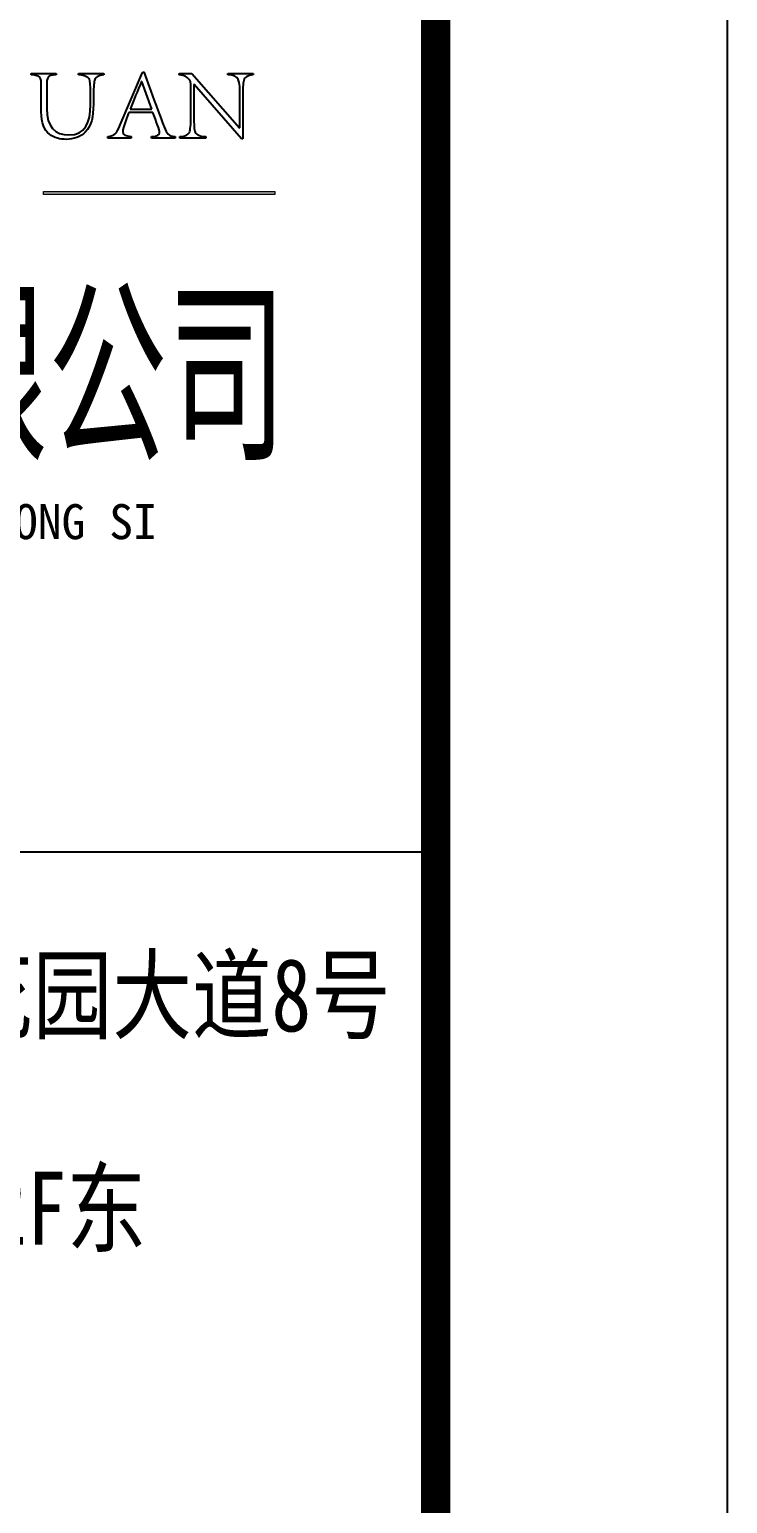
# Model space of a CAD drawing. Extents: x -266287 to 275962, y -324567 to 363765.
# Drawn here: x -138857 to -136465, y 203258 to 208309 of the extents above; entities that cross this region are included whole.
import ezdxf

# ---------------------------------------------------------------- set-up
doc = ezdxf.new("R2010")
doc.units = 0
doc.header["$LTSCALE"] = 1000
doc.layers.get('0').update_dxf_attribs({"linetype": 'CONTINUOUS'})
for name, color, linetype in [('0-TK', 4, 'CONTINUOUS'), ('PUB_TITLE', 4, 'CONTINUOUS'), ('图层 1', 7, 'CONTINUOUS')]:
    doc.layers.add(name, color=color, linetype=linetype)
doc.styles.add('-黑体', font='simhei.ttf', dxfattribs={"width": 0.8})

msp = doc.modelspace()

# ---------------------------------------------------------------- hatches: boundary and pattern name
msp.add_hatch(color=256).paths.add_polyline_path([(-138809.377, 207754.02508), (-138016.81555, 207754.02508), (-138016.81555, 207743.31084), (-138809.377, 207743.31084)])

# ---------------------------------------------------------------- linework, layer by layer
at = {"lineweight": 0}
for p, q in [((-138809.377, 207754.02508), (-138016.81555, 207754.02508)), ((-138809.377, 207743.31084), (-138809.377, 207754.02508)), ((-138016.81555, 207743.31084), (-138809.377, 207743.31084))]:
    msp.add_line(p, q, dxfattribs=at)
for points in [[(-138851.25213, 208153.53558), (-138851.25213, 208153.53558), (-138851.25213, 208158.49652), (-138851.25213, 208158.49652)], [(-138851.25213, 208158.49652), (-138851.25213, 208158.49652), (-138765.95157, 208158.49652), (-138765.95157, 208158.49652)], [(-138816.92175, 208116.72474), (-138816.92175, 208147.17938), (-138819.74673, 208150.7106), (-138851.25213, 208153.53558)], [(-138765.95157, 208153.53558), (-138796.02725, 208152.82934), (-138798.50772, 208145.04342), (-138798.50772, 208116.72474)], [(-138765.95157, 208158.49652), (-138765.95157, 208158.49652), (-138765.95157, 208153.53558), (-138765.95157, 208153.53558)], [(-138689.14316, 208153.53558), (-138689.14316, 208153.53558), (-138689.14316, 208158.49652), (-138689.14316, 208158.49652)], [(-138689.14316, 208158.49652), (-138689.14316, 208158.49652), (-138602.0856, 208158.49652), (-138602.0856, 208158.49652)], [(-138650.91983, 208133.70906), (-138653.4003, 208145.04342), (-138664.37293, 208151.07234), (-138689.14316, 208153.53558)], [(-138648.09485, 208070.00924), (-138648.09485, 208108.59431), (-138648.43936, 208123.09816), (-138650.91983, 208133.70906)], [(-138635.00349, 208134.07079), (-138636.76049, 208123.09816), (-138638.53471, 208108.93882), (-138638.53471, 208070.00924)], [(-138602.0856, 208153.53558), (-138621.55039, 208151.41685), (-138633.22926, 208145.04342), (-138635.00349, 208134.07079)], [(-138602.0856, 208158.49652), (-138602.0856, 208158.49652), (-138602.0856, 208153.53558), (-138602.0856, 208153.53558)], [(-138546.56789, 207981.8837), (-138546.56789, 207981.8837), (-138469.75948, 208162.02774), (-138469.75948, 208162.02774)], [(-138473.2907, 208130.88408), (-138487.45005, 208099.39591), (-138501.26488, 208065.77177), (-138512.58202, 208036.0406)], [(-138472.58446, 208130.88408), (-138472.58446, 208130.88408), (-138473.2907, 208130.88408), (-138473.2907, 208130.88408)], [(-138438.25408, 208036.0406), (-138438.25408, 208036.0406), (-138472.58446, 208130.88408), (-138472.58446, 208130.88408)], [(-138469.75948, 208162.02774), (-138469.75948, 208162.02774), (-138465.50479, 208163.80197), (-138465.50479, 208163.80197)], [(-138465.50479, 208163.80197), (-138465.50479, 208163.80197), (-138441.80253, 208098.32793), (-138441.80253, 208098.32793)], [(-138344.49581, 208153.53558), (-138344.49581, 208153.53558), (-138344.49581, 208158.49652), (-138344.49581, 208158.49652)], [(-138344.49581, 208158.49652), (-138344.49581, 208158.49652), (-138300.96703, 208158.49652), (-138300.96703, 208158.49652)], [(-138312.30139, 208140.44422), (-138318.31308, 208147.52389), (-138325.73727, 208151.41685), (-138344.49581, 208153.53558)], [(-138304.15374, 208102.92713), (-138304.15374, 208134.43253), (-138305.92797, 208132.6583), (-138312.30139, 208140.44422)], [(-138300.96703, 208158.49652), (-138300.96703, 208158.49652), (-138137.4628, 207971.61731), (-138137.4628, 207971.61731)], [(-138178.14937, 208153.53558), (-138178.14937, 208153.53558), (-138178.14937, 208158.49652), (-138178.14937, 208158.49652)], [(-138178.14937, 208158.49652), (-138178.14937, 208158.49652), (-138090.38557, 208158.49652), (-138090.38557, 208158.49652)], [(-138136.39482, 208072.48971), (-138136.39482, 208141.49497), (-138136.73933, 208150.7106), (-138178.14937, 208153.53558)], [(-138122.94172, 208134.77704), (-138126.12843, 208123.82163), (-138126.49017, 208105.76933), (-138126.49017, 208072.48971)], [(-138090.38557, 208153.53558), (-138110.90111, 208151.76136), (-138119.75501, 208145.04342), (-138122.94172, 208134.77704)], [(-138090.38557, 208158.49652), (-138090.38557, 208158.49652), (-138090.38557, 208153.53558), (-138090.38557, 208153.53558)], [(-138816.92175, 208027.18671), (-138816.92175, 208027.18671), (-138816.92175, 208116.72474), (-138816.92175, 208116.72474)], [(-138798.50772, 208116.72474), (-138798.50772, 208116.72474), (-138798.50772, 208038.15933), (-138798.50772, 208038.15933)], [(-138441.80253, 208098.32793), (-138425.52446, 208054.0929), (-138409.59089, 208009.84065), (-138396.13779, 207975.85478)], [(-138304.15374, 208026.11873), (-138304.15374, 208026.11873), (-138304.15374, 208102.92713), (-138304.15374, 208102.92713)], [(-138293.54285, 208120.27319), (-138293.54285, 208120.27319), (-138294.24909, 208120.27319), (-138294.24909, 208120.27319)], [(-138294.24909, 208120.27319), (-138294.24909, 208120.27319), (-138294.24909, 208026.11873), (-138294.24909, 208026.11873)], [(-138130.38313, 207934.44473), (-138130.38313, 207934.44473), (-138293.54285, 208120.27319), (-138293.54285, 208120.27319)], [(-138788.94758, 207950.39553), (-138807.36161, 207965.24389), (-138816.92175, 207987.18915), (-138816.92175, 208027.18671)], [(-138638.53471, 208053.02492), (-138638.53471, 208008.7899), (-138644.5464, 207980.10948), (-138666.49166, 207957.45797)], [(-138648.09485, 208051.2507), (-138648.09485, 208051.2507), (-138648.09485, 208070.00924), (-138648.09485, 208070.00924)], [(-138638.53471, 208070.00924), (-138638.53471, 208070.00924), (-138638.53471, 208053.02492), (-138638.53471, 208053.02492)], [(-138435.06737, 208024.70624), (-138435.06737, 208024.70624), (-138516.83671, 208024.70624), (-138516.83671, 208024.70624)], [(-138512.58202, 208036.0406), (-138512.58202, 208036.0406), (-138438.25408, 208036.0406), (-138438.25408, 208036.0406)], [(-138308.0467, 207960.28295), (-138305.22172, 207970.91107), (-138304.15374, 207990.37586), (-138304.15374, 208026.11873)], [(-138294.24909, 208026.11873), (-138293.88736, 207990.37586), (-138293.54285, 207970.91107), (-138291.06238, 207961.00642)], [(-138136.39482, 207971.61731), (-138136.39482, 207971.61731), (-138136.39482, 208072.48971), (-138136.39482, 208072.48971)], [(-138126.49017, 208072.48971), (-138126.49017, 208072.48971), (-138126.49017, 207934.44473), (-138126.49017, 207934.44473)], [(-138589.02869, 207941.88614), (-138564.25845, 207946.84708), (-138559.65925, 207950.01657), (-138546.56789, 207981.8837)], [(-138396.13779, 207975.85478), (-138385.5269, 207949.67206), (-138382.68469, 207945.7791), (-138357.91446, 207941.88614)], [(-138589.02869, 207936.9252), (-138589.02869, 207936.9252), (-138589.02869, 207941.88614), (-138589.02869, 207941.88614)], [(-138508.68906, 207936.9252), (-138508.68906, 207936.9252), (-138589.02869, 207936.9252), (-138589.02869, 207936.9252)], [(-138508.68906, 207941.88614), (-138508.68906, 207941.88614), (-138508.68906, 207936.9252), (-138508.68906, 207936.9252)], [(-138438.96033, 207936.9252), (-138438.96033, 207936.9252), (-138438.96033, 207941.88614), (-138438.96033, 207941.88614)], [(-138357.91446, 207936.9252), (-138357.91446, 207936.9252), (-138438.96033, 207936.9252), (-138438.96033, 207936.9252)], [(-138357.91446, 207941.88614), (-138357.91446, 207941.88614), (-138357.91446, 207936.9252), (-138357.91446, 207936.9252)], [(-138341.67083, 207941.88614), (-138320.79355, 207943.29863), (-138310.87168, 207950.39553), (-138308.0467, 207960.28295)], [(-138341.67083, 207936.9252), (-138341.67083, 207936.9252), (-138341.67083, 207941.88614), (-138341.67083, 207941.88614)], [(-138253.54529, 207936.9252), (-138253.54529, 207936.9252), (-138341.67083, 207936.9252), (-138341.67083, 207936.9252)], [(-138291.06238, 207961.00642), (-138287.87567, 207950.01657), (-138277.26477, 207943.66037), (-138253.54529, 207941.88614)], [(-138253.54529, 207941.88614), (-138253.54529, 207941.88614), (-138253.54529, 207936.9252), (-138253.54529, 207936.9252)], [(-138137.4628, 207971.61731), (-138137.4628, 207971.61731), (-138136.39482, 207971.61731), (-138136.39482, 207971.61731)], [(-138126.49017, 207934.44473), (-138126.49017, 207934.44473), (-138130.38313, 207934.44473), (-138130.38313, 207934.44473)]]:
    msp.add_open_spline(points, degree=3)
for points, knots in [([(-138798.50772, 208038.15933), (-138798.50772, 207975.51027), (-138769.84452, 207947.91506), (-138722.06105, 207947.91506), (-138667.55964, 207947.91506), (-138648.43936, 207989.66962), (-138648.09485, 208051.2507)], [11, 11, 11, 11, 12, 12, 12, 13, 13, 13, 13]), ([(-138516.83671, 208024.70624), (-138520.36793, 208017.9883), (-138538.0585, 207970.20483), (-138538.0585, 207959.2322), (-138538.0585, 207947.19159), (-138528.51559, 207945.07285), (-138508.68906, 207941.88614)], [3, 3, 3, 3, 4, 4, 4, 5, 5, 5, 5]), ([(-138438.96033, 207941.88614), (-138418.78929, 207944.71112), (-138411.36511, 207946.84708), (-138411.36511, 207955.33924), (-138411.36511, 207964.53764), (-138421.97601, 207992.15008), (-138435.06737, 208024.70624)], [0, 0, 0, 0, 1, 1, 1, 2, 2, 2, 2]), ([(-138666.49166, 207957.45797), (-138682.06349, 207941.88614), (-138706.48922, 207932.68774), (-138731.25945, 207932.68774), (-138752.15396, 207932.68774), (-138772.6695, 207937.28694), (-138788.94758, 207950.39553)], [1, 1, 1, 1, 2, 2, 2, 3, 3, 3, 3])]:
    msp.add_open_spline(points, degree=3, knots=knots)
at = {"layer": '0-TK'}
msp.add_line((-141674.65945, 205490.46485), (-137465.20461, 205490.46485), dxfattribs=at)
at = {"layer": 'PUB_TITLE', "color": 7}
msp.add_lwpolyline([(-195865.20461, 172406.19076), (-136465.20461, 172406.19076), (-136465.20461, 214406.19076), (-195865.20461, 214406.19076)], close=True, dxfattribs=at)
at = {"layer": 'PUB_TITLE', "const_width": 100}
msp.add_lwpolyline([(-193365.20461, 173406.19076), (-137465.20461, 173406.19076), (-137465.20461, 213406.19076), (-193365.20461, 213406.19076)], close=True, dxfattribs=at)
at = {"layer": '图层 1', "lineweight": 0}
msp.add_line((-138016.81555, 207754.02508), (-138016.81555, 207743.31084), dxfattribs=at)

# ---------------------------------------------------------------- texts
at = {"style": '-黑体'}
for s, height, width, p in [('工程设计有限公司', 500, 0.6, (-141249.37057, 206883.43394)), ('地址：合肥市包河区花园大道8号', 250, 0.8, (-141574.4251, 204875.80679)), ('荣信商务中心12F东', 250, 0.8, (-140775.13479, 204144.36744))]:
    msp.add_text(s, height=height, dxfattribs=dict(at, width=width)).set_placement(p)
msp.add_text(' GONG CHENG SHE JI YOU XIAN GONG SI ', height=120, dxfattribs=at).set_placement((-141277.9753, 206562.5377))

doc.saveas('drawing.dxf')
